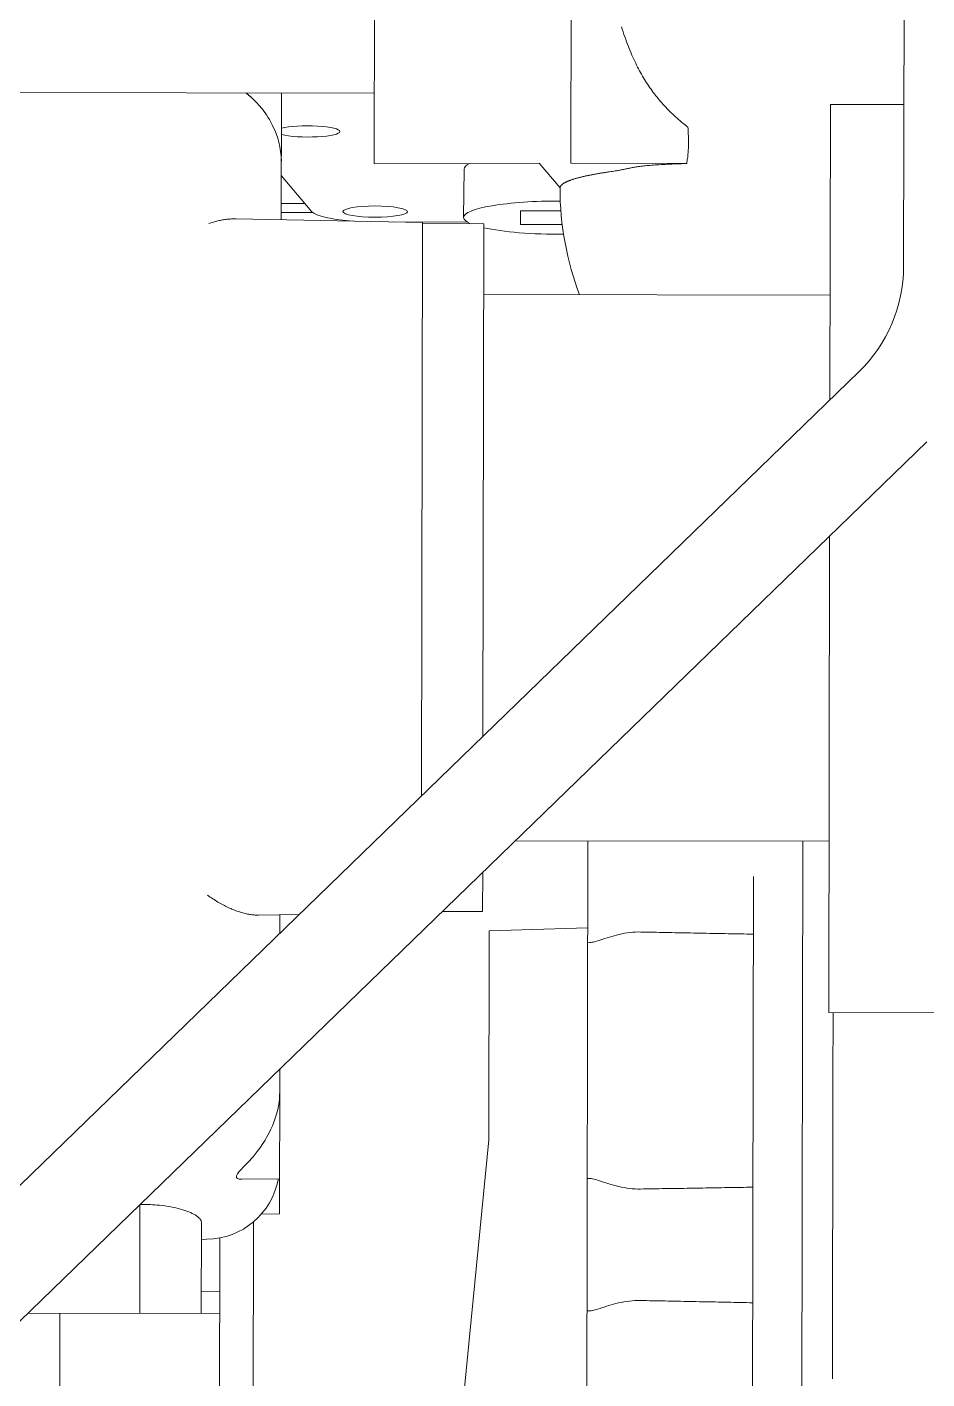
# Model space of a CAD drawing. Extents: x 766778 to 845620, y 133762 to 209800.
# Drawn here: x 786334 to 786480.5, y 190364.5 to 190584.6 of the extents above; entities that cross this region are included whole.
import ezdxf

# ---------------------------------------------------------------- set-up
doc = ezdxf.new("R2010")
doc.units = 0
doc.header["$MEASUREMENT"] = 0
doc.layers.get('0').update_dxf_attribs({"color": 1, "linetype": 'CONTINUOUS'})
doc.layers.add('LA-4748_SHOWN', color=2, linetype='CONTINUOUS', lineweight=53)

# ---------------------------------------------------------------- blocks, each defined once
blk = doc.blocks.new('ENGINE')
at = {"layer": 'LA-4748_SHOWN', "color": 252, "lineweight": 5}
for p, q in [((945340.39, 205333.99), (945339.97, 205254)), ((945372.39, 205333.83), (945371.97, 205253.9)), ((945426.09, 205236.86), (945426.49, 205313.9)), ((945380.43, 205275.69), (945380.29, 205276.12)), ((945380.56, 205275.27), (945380.43, 205275.69)), ((945380.7, 205274.85), (945380.56, 205275.27)), ((945380.84, 205274.45), (945380.7, 205274.85)), ((945380.98, 205274.05), (945380.84, 205274.45)), ((945381.12, 205273.66), (945380.98, 205274.05)), ((945381.26, 205273.28), (945381.12, 205273.66)), ((945381.41, 205272.9), (945381.26, 205273.28)), ((945381.55, 205272.54), (945381.41, 205272.9)), ((945381.69, 205272.18), (945381.55, 205272.54)), ((945381.84, 205271.82), (945381.69, 205272.18)), ((945381.99, 205271.48), (945381.84, 205271.82)), ((945382.14, 205271.14), (945381.99, 205271.48)), ((945382.29, 205270.81), (945382.14, 205271.14)), ((945382.44, 205270.48), (945382.29, 205270.81)), ((945382.59, 205270.16), (945382.44, 205270.48)), ((945382.74, 205269.84), (945382.59, 205270.16)), ((945382.9, 205269.53), (945382.74, 205269.84)), ((945383.05, 205269.23), (945382.9, 205269.53)), ((945383.21, 205268.93), (945383.05, 205269.23)), ((945383.37, 205268.64), (945383.21, 205268.93)), ((945383.53, 205268.35), (945383.37, 205268.64)), ((945383.69, 205268.06), (945383.53, 205268.35)), ((945383.86, 205267.78), (945383.69, 205268.06)), ((945384.03, 205267.51), (945383.86, 205267.78)), ((945384.19, 205267.23), (945384.03, 205267.51)), ((945384.36, 205266.96), (945384.19, 205267.23)), ((945384.54, 205266.7), (945384.36, 205266.96)), ((945384.71, 205266.43), (945384.54, 205266.7)), ((945384.89, 205266.17), (945384.71, 205266.43)), ((945385.07, 205265.92), (945384.89, 205266.17)), ((945240.43, 205265.94), (945340.03, 205265.42)), ((945319.13, 205265.53), (945319.18, 205265.49)), ((945319.18, 205265.49), (945319.23, 205265.46)), ((945319.23, 205265.46), (945319.27, 205265.42)), ((945319.27, 205265.42), (945319.32, 205265.38)), ((945319.32, 205265.38), (945319.36, 205265.34)), ((945319.36, 205265.34), (945319.41, 205265.3)), ((945319.41, 205265.3), (945319.46, 205265.26)), ((945319.46, 205265.26), (945319.51, 205265.23)), ((945319.51, 205265.23), (945319.55, 205265.19)), ((945319.55, 205265.19), (945319.6, 205265.14)), ((945319.6, 205265.14), (945319.65, 205265.1)), ((945319.65, 205265.1), (945319.7, 205265.06)), ((945319.7, 205265.06), (945319.75, 205265.02)), ((945319.75, 205265.02), (945319.8, 205264.98)), ((945319.8, 205264.98), (945319.84, 205264.94)), ((945319.84, 205264.94), (945319.89, 205264.89)), ((945319.89, 205264.89), (945319.94, 205264.85)), ((945319.94, 205264.85), (945319.99, 205264.81)), ((945319.99, 205264.81), (945320.04, 205264.76)), ((945320.04, 205264.76), (945320.09, 205264.72)), ((945320.09, 205264.72), (945320.14, 205264.67)), ((945320.14, 205264.67), (945320.19, 205264.62)), ((945320.19, 205264.62), (945320.24, 205264.58)), ((945320.24, 205264.58), (945320.29, 205264.53)), ((945320.29, 205264.53), (945320.45, 205264.37)), ((945320.45, 205264.37), (945320.62, 205264.2)), ((945320.62, 205264.2), (945320.8, 205264.02)), ((945320.8, 205264.02), (945320.98, 205263.82)), ((945320.98, 205263.82), (945321.17, 205263.61)), ((945324.79, 205244.87), (945324.89, 205265.5)), ((945385.25, 205265.66), (945385.07, 205265.92)), ((945385.44, 205265.41), (945385.25, 205265.66)), ((945385.63, 205265.16), (945385.44, 205265.41)), ((945385.82, 205264.91), (945385.63, 205265.16)), ((945386.01, 205264.66), (945385.82, 205264.91)), ((945386.21, 205264.42), (945386.01, 205264.66)), ((945386.41, 205264.17), (945386.21, 205264.42)), ((945386.62, 205263.93), (945386.41, 205264.17)), ((945386.82, 205263.69), (945386.62, 205263.93)), ((945321.17, 205263.61), (945321.37, 205263.38)), ((945321.37, 205263.38), (945321.58, 205263.13)), ((945321.58, 205263.13), (945321.79, 205262.87)), ((945321.79, 205262.87), (945322, 205262.58)), ((945322, 205262.58), (945322.22, 205262.27)), ((945322.22, 205262.27), (945322.45, 205261.95)), ((945322.45, 205261.95), (945322.68, 205261.59)), ((945322.68, 205261.59), (945322.91, 205261.21)), ((945387.03, 205263.45), (945386.82, 205263.69)), ((945387.25, 205263.21), (945387.03, 205263.45)), ((945387.47, 205262.97), (945387.25, 205263.21)), ((945387.68, 205262.74), (945387.47, 205262.97)), ((945387.91, 205262.51), (945387.68, 205262.74)), ((945388.13, 205262.28), (945387.91, 205262.51)), ((945388.36, 205262.06), (945388.13, 205262.28)), ((945388.59, 205261.83), (945388.36, 205262.06)), ((945388.82, 205261.61), (945388.59, 205261.83)), ((945389.06, 205261.4), (945388.82, 205261.61)), ((945414.01, 205215.22), (945414.26, 205263.35)), ((945426.22, 205263.29), (945414.26, 205263.35)), ((945322.91, 205261.21), (945323.14, 205260.79)), ((945323.14, 205260.79), (945323.37, 205260.35)), ((945323.37, 205260.35), (945323.6, 205259.87)), ((945323.6, 205259.87), (945323.83, 205259.35)), ((945389.3, 205261.18), (945389.06, 205261.4)), ((945389.54, 205260.97), (945389.3, 205261.18)), ((945389.78, 205260.76), (945389.54, 205260.97)), ((945390.03, 205260.55), (945389.78, 205260.76)), ((945390.28, 205260.34), (945390.03, 205260.55)), ((945390.54, 205260.13), (945390.28, 205260.34)), ((945390.79, 205259.93), (945390.54, 205260.13)), ((945391.05, 205259.72), (945390.79, 205259.93)), ((945391.08, 205259.43), (945391.05, 205259.72)), ((945391.09, 205259.15), (945391.08, 205259.43)), ((945323.83, 205259.35), (945324.05, 205258.78)), ((945324.05, 205258.78), (945324.26, 205258.16)), ((945324.26, 205258.16), (945324.45, 205257.49)), ((945324.45, 205257.49), (945324.61, 205256.77)), ((945391.11, 205258.87), (945391.09, 205259.15)), ((945391.12, 205258.6), (945391.11, 205258.87)), ((945391.14, 205258.33), (945391.12, 205258.6)), ((945391.14, 205258.06), (945391.14, 205258.33)), ((945391.15, 205257.79), (945391.14, 205258.06)), ((945391.15, 205257.53), (945391.15, 205257.79)), ((945391.15, 205257.27), (945391.15, 205257.53)), ((945391.15, 205257.01), (945391.15, 205257.27)), ((945324.61, 205256.77), (945324.73, 205256.01)), ((945324.73, 205256.01), (945324.81, 205255.21)), ((945324.81, 205255.21), (945324.84, 205254.39)), ((945391, 205254.86), (945391.03, 205255.08)), ((945391.03, 205255.08), (945391.05, 205255.31)), ((945391.05, 205255.31), (945391.07, 205255.54)), ((945391.07, 205255.54), (945391.09, 205255.77)), ((945391.09, 205255.77), (945391.11, 205256.01)), ((945391.11, 205256.01), (945391.12, 205256.26)), ((945391.12, 205256.26), (945391.13, 205256.5)), ((945391.13, 205256.5), (945391.14, 205256.75)), ((945391.14, 205256.75), (945391.15, 205257.01)), ((945366.9, 205253.85), (945339.97, 205254)), ((945354.6, 205253.03), (945354.48, 205245.15)), ((945370.2, 205249.9), (945366.83, 205253.93)), ((945390.84, 205253.81), (945371.97, 205253.9)), ((945379.75, 205252.73), (945379.93, 205252.76)), ((945379.93, 205252.76), (945380.1, 205252.79)), ((945380.1, 205252.79), (945380.26, 205252.83)), ((945380.26, 205252.83), (945380.42, 205252.86)), ((945380.42, 205252.86), (945380.58, 205252.89)), ((945380.58, 205252.89), (945380.74, 205252.92)), ((945380.74, 205252.92), (945380.89, 205252.95)), ((945380.89, 205252.95), (945381.04, 205252.98)), ((945381.04, 205252.98), (945381.19, 205253.01)), ((945381.19, 205253.01), (945381.34, 205253.04)), ((945381.34, 205253.04), (945381.49, 205253.07)), ((945381.49, 205253.07), (945381.64, 205253.1)), ((945381.64, 205253.1), (945381.8, 205253.13)), ((945381.8, 205253.13), (945381.95, 205253.16)), ((945381.95, 205253.16), (945382.12, 205253.19)), ((945382.12, 205253.19), (945382.28, 205253.22)), ((945382.28, 205253.22), (945382.45, 205253.24)), ((945382.45, 205253.24), (945382.63, 205253.27)), ((945382.63, 205253.27), (945382.82, 205253.3)), ((945382.82, 205253.3), (945383.01, 205253.33)), ((945383.01, 205253.33), (945383.21, 205253.35)), ((945383.21, 205253.35), (945383.42, 205253.38)), ((945383.42, 205253.38), (945383.64, 205253.4)), ((945383.64, 205253.4), (945383.86, 205253.43)), ((945383.86, 205253.43), (945384.1, 205253.45)), ((945384.1, 205253.45), (945384.34, 205253.48)), ((945384.34, 205253.48), (945384.6, 205253.5)), ((945384.6, 205253.5), (945384.86, 205253.52)), ((945384.86, 205253.52), (945385.14, 205253.55)), ((945385.14, 205253.55), (945385.42, 205253.57)), ((945385.42, 205253.57), (945385.71, 205253.59)), ((945385.71, 205253.59), (945386.02, 205253.61)), ((945386.02, 205253.61), (945386.33, 205253.63)), ((945386.33, 205253.63), (945386.66, 205253.65)), ((945386.66, 205253.65), (945386.99, 205253.67)), ((945386.99, 205253.67), (945387.33, 205253.68)), ((945387.33, 205253.68), (945387.68, 205253.7)), ((945387.68, 205253.7), (945388.04, 205253.71)), ((945388.04, 205253.71), (945388.41, 205253.73)), ((945388.41, 205253.73), (945388.79, 205253.74)), ((945388.79, 205253.74), (945389.18, 205253.76)), ((945389.18, 205253.76), (945389.58, 205253.77)), ((945389.58, 205253.77), (945389.99, 205253.78)), ((945389.99, 205253.78), (945390.41, 205253.79)), ((945390.41, 205253.79), (945390.84, 205253.81)), ((945390.84, 205253.81), (945390.87, 205254.01)), ((945390.87, 205254.01), (945390.91, 205254.22)), ((945390.91, 205254.22), (945390.94, 205254.43)), ((945390.94, 205254.43), (945390.97, 205254.64)), ((945390.97, 205254.64), (945391, 205254.86)), ((945324.82, 205252.06), (945329.49, 205246.48)), ((945370.64, 205250.54), (945370.69, 205250.58)), ((945370.69, 205250.58), (945370.74, 205250.61)), ((945370.74, 205250.61), (945370.79, 205250.64)), ((945370.79, 205250.64), (945370.84, 205250.68)), ((945370.84, 205250.68), (945370.9, 205250.71)), ((945370.9, 205250.71), (945370.96, 205250.74)), ((945370.96, 205250.74), (945371.02, 205250.78)), ((945371.02, 205250.78), (945371.08, 205250.81)), ((945371.08, 205250.81), (945371.15, 205250.84)), ((945371.15, 205250.84), (945371.22, 205250.88)), ((945371.22, 205250.88), (945371.29, 205250.91)), ((945371.29, 205250.91), (945371.36, 205250.94)), ((945371.36, 205250.94), (945371.43, 205250.97)), ((945371.43, 205250.97), (945371.51, 205251)), ((945371.51, 205251), (945371.59, 205251.04)), ((945371.59, 205251.04), (945371.67, 205251.07)), ((945371.67, 205251.07), (945371.75, 205251.1)), ((945371.75, 205251.1), (945371.83, 205251.13)), ((945371.83, 205251.13), (945371.92, 205251.16)), ((945371.92, 205251.16), (945372, 205251.19)), ((945372, 205251.19), (945372.09, 205251.22)), ((945372.09, 205251.22), (945372.18, 205251.25)), ((945372.18, 205251.25), (945372.28, 205251.28)), ((945372.28, 205251.28), (945372.37, 205251.31)), ((945372.37, 205251.31), (945372.47, 205251.34)), ((945372.47, 205251.34), (945372.57, 205251.37)), ((945372.57, 205251.37), (945372.67, 205251.4)), ((945372.67, 205251.4), (945372.77, 205251.43)), ((945372.77, 205251.43), (945372.87, 205251.46)), ((945372.87, 205251.46), (945372.98, 205251.49)), ((945372.98, 205251.49), (945373.08, 205251.52)), ((945373.08, 205251.52), (945373.19, 205251.55)), ((945373.19, 205251.55), (945373.3, 205251.58)), ((945373.3, 205251.58), (945373.42, 205251.61)), ((945373.42, 205251.61), (945373.53, 205251.63)), ((945373.53, 205251.63), (945373.64, 205251.66)), ((945373.64, 205251.66), (945373.76, 205251.69)), ((945373.76, 205251.69), (945373.88, 205251.72)), ((945373.88, 205251.72), (945374, 205251.75)), ((945374, 205251.75), (945374.12, 205251.77)), ((945374.12, 205251.77), (945374.24, 205251.8)), ((945374.24, 205251.8), (945374.37, 205251.83)), ((945374.37, 205251.83), (945374.49, 205251.85)), ((945374.49, 205251.85), (945374.62, 205251.88)), ((945374.62, 205251.88), (945374.75, 205251.91)), ((945374.75, 205251.91), (945374.88, 205251.93)), ((945374.88, 205251.93), (945375.01, 205251.96)), ((945375.01, 205251.96), (945375.15, 205251.98)), ((945375.15, 205251.98), (945375.28, 205252.01)), ((945375.28, 205252.01), (945375.42, 205252.04)), ((945375.42, 205252.04), (945375.56, 205252.06)), ((945375.56, 205252.06), (945375.7, 205252.09)), ((945375.7, 205252.09), (945375.84, 205252.11)), ((945375.84, 205252.11), (945375.98, 205252.14)), ((945375.98, 205252.14), (945376.12, 205252.16)), ((945376.12, 205252.16), (945376.27, 205252.19)), ((945376.27, 205252.19), (945376.41, 205252.21)), ((945376.41, 205252.21), (945376.56, 205252.23)), ((945376.56, 205252.23), (945376.71, 205252.26)), ((945376.71, 205252.26), (945376.86, 205252.28)), ((945376.86, 205252.28), (945377.01, 205252.31)), ((945377.01, 205252.31), (945377.16, 205252.33)), ((945377.16, 205252.33), (945377.32, 205252.35)), ((945377.32, 205252.35), (945377.47, 205252.38)), ((945377.47, 205252.38), (945377.63, 205252.4)), ((945377.63, 205252.4), (945377.78, 205252.42)), ((945377.78, 205252.42), (945377.94, 205252.44)), ((945377.94, 205252.44), (945378.1, 205252.47)), ((945378.1, 205252.47), (945378.27, 205252.49)), ((945378.27, 205252.49), (945378.51, 205252.52)), ((945378.51, 205252.52), (945378.74, 205252.56)), ((945378.74, 205252.56), (945378.97, 205252.59)), ((945378.97, 205252.59), (945379.18, 205252.63)), ((945379.18, 205252.63), (945379.38, 205252.66)), ((945379.38, 205252.66), (945379.57, 205252.69)), ((945379.57, 205252.69), (945379.75, 205252.73)), ((945370.2, 205249.93), (945370.21, 205249.97)), ((945370.2, 205249.9), (945370.2, 205249.93)), ((945370.21, 205248.77), (945370.2, 205249.9)), ((945370.21, 205249.97), (945370.22, 205250.01)), ((945370.24, 205247.64), (945370.21, 205248.77)), ((945370.22, 205250.01), (945370.23, 205250.05)), ((945370.23, 205250.05), (945370.24, 205250.08)), ((945370.24, 205250.08), (945370.25, 205250.12)), ((945370.25, 205250.12), (945370.27, 205250.15)), ((945370.27, 205250.15), (945370.29, 205250.19)), ((945370.29, 205250.19), (945370.32, 205250.23)), ((945370.32, 205250.23), (945370.34, 205250.26)), ((945370.34, 205250.26), (945370.37, 205250.3)), ((945370.37, 205250.3), (945370.4, 205250.33)), ((945370.4, 205250.33), (945370.44, 205250.37)), ((945370.44, 205250.37), (945370.47, 205250.4)), ((945370.47, 205250.4), (945370.51, 205250.44)), ((945370.51, 205250.44), (945370.55, 205250.47)), ((945370.55, 205250.47), (945370.59, 205250.51)), ((945370.59, 205250.51), (945370.64, 205250.54)), ((945328.64, 205247.49), (945324.8, 205247.51)), ((945329.64, 205246.31), (945329.49, 205246.48)), ((945329.8, 205246.16), (945329.64, 205246.31)), ((945330.11, 205245.93), (945329.8, 205246.16)), ((945363.73, 205246.2), (945363.72, 205243.99)), ((945370.33, 205246.17), (945363.73, 205246.2)), ((945370.3, 205246.51), (945370.24, 205247.64)), ((945370.39, 205245.39), (945370.3, 205246.51)), ((945313.18, 205244.37), (945312.99, 205244.3)), ((945313.36, 205244.43), (945313.18, 205244.37)), ((945313.55, 205244.48), (945313.36, 205244.43)), ((945313.73, 205244.54), (945313.55, 205244.48)), ((945313.92, 205244.59), (945313.73, 205244.54)), ((945314.11, 205244.64), (945313.92, 205244.59)), ((945314.29, 205244.69), (945314.11, 205244.64)), ((945314.48, 205244.73), (945314.29, 205244.69)), ((945314.66, 205244.77), (945314.48, 205244.73)), ((945314.84, 205244.81), (945314.66, 205244.77)), ((945315.03, 205244.85), (945314.84, 205244.81)), ((945315.21, 205244.88), (945315.03, 205244.85)), ((945315.4, 205244.91), (945315.21, 205244.88)), ((945315.58, 205244.93), (945315.4, 205244.91)), ((945315.76, 205244.96), (945315.58, 205244.93)), ((945315.94, 205244.98), (945315.76, 205244.96)), ((945316.13, 205245), (945315.94, 205244.98)), ((945316.31, 205245.01), (945316.13, 205245)), ((945316.49, 205245.02), (945316.31, 205245.01)), ((945316.67, 205245.03), (945316.49, 205245.02)), ((945316.85, 205245.04), (945316.67, 205245.03)), ((945317.03, 205245.04), (945316.85, 205245.04)), ((945317.2, 205245.04), (945317.03, 205245.04)), ((945317.38, 205245.04), (945317.2, 205245.04)), ((945347.78, 205244.35), (945317.38, 205245.04)), ((945329.96, 205246.05), (945324.79, 205246.08)), ((945330.43, 205245.76), (945330.11, 205245.93)), ((945330.77, 205245.62), (945330.43, 205245.76)), ((945331.12, 205245.5), (945330.77, 205245.62)), ((945331.49, 205245.38), (945331.12, 205245.5)), ((945331.88, 205245.27), (945331.49, 205245.38)), ((945332.31, 205245.17), (945331.88, 205245.27)), ((945332.76, 205245.08), (945332.31, 205245.17)), ((945333.23, 205244.99), (945332.76, 205245.08)), ((945333.73, 205244.91), (945333.23, 205244.99)), ((945334.26, 205244.83), (945333.73, 205244.91)), ((945334.81, 205244.77), (945334.26, 205244.83)), ((945335.37, 205244.71), (945334.81, 205244.77)), ((945335.96, 205244.65), (945335.37, 205244.71)), ((945336.56, 205244.6), (945335.96, 205244.65)), ((945343.02, 205244.46), (945355.09, 205244.39)), ((945347.78, 205244.35), (945347.29, 205151)), ((945357.78, 205244.12), (945347.78, 205244.17)), ((945357.78, 205244.12), (945357.34, 205160.67)), ((945363.72, 205243.99), (945370.54, 205243.96)), ((945370.5, 205244.27), (945370.39, 205245.39)), ((945370.64, 205243.15), (945370.5, 205244.27)), ((945370.81, 205242.04), (945370.64, 205243.15)), ((945370.99, 205240.94), (945370.81, 205242.04)), ((945371.21, 205239.85), (945370.99, 205240.94)), ((945371.44, 205238.77), (945371.21, 205239.85)), ((945371.7, 205237.69), (945371.44, 205238.77)), ((945371.99, 205236.63), (945371.7, 205237.69)), ((945372.29, 205235.57), (945371.99, 205236.63)), ((945372.62, 205234.53), (945372.29, 205235.57)), ((945425.95, 205234.48), (945426.05, 205235.67)), ((945426.05, 205235.67), (945426.09, 205236.86)), ((945372.96, 205233.5), (945372.62, 205234.53)), ((945373.33, 205232.49), (945372.96, 205233.5)), ((945425.59, 205232.13), (945425.8, 205233.3)), ((945425.8, 205233.3), (945425.95, 205234.48)), ((945357.72, 205232.57), (945414.1, 205232.28)), ((945424.99, 205229.83), (945425.32, 205230.97)), ((945425.32, 205230.97), (945425.59, 205232.13)), ((945424.16, 205227.6), (945424.6, 205228.7)), ((945424.6, 205228.7), (945424.99, 205229.83)), ((945423.12, 205225.46), (945423.66, 205226.52)), ((945423.66, 205226.52), (945424.16, 205227.6)), ((945421.86, 205223.44), (945422.51, 205224.44)), ((945422.51, 205224.44), (945423.12, 205225.46)), ((945420.42, 205221.56), (945421.16, 205222.48)), ((945421.16, 205222.48), (945421.86, 205223.44)), ((945255.74, 205062.86), (945418.79, 205219.82)), ((945418.79, 205219.82), (945419.62, 205220.67)), ((945419.62, 205220.67), (945420.42, 205221.56)), ((945266.75, 205051.42), (945429.8, 205208.38)), ((945413.49, 205115.49), (945413.89, 205193.07)), ((945362.56, 205143.65), (945413.63, 205143.38)), ((945373.67, 205015.91), (945374.34, 205143.58)), ((945408.86, 205051.46), (945409.34, 205143.4)), ((945357.23, 205138.52), (945357.19, 205132.12)), ((945400.67, 205016.23), (945401.31, 205137.69)), ((945312.42, 205134.95), (945312.63, 205134.8)), ((945312.63, 205134.8), (945312.84, 205134.65)), ((945312.84, 205134.65), (945313.05, 205134.51)), ((945313.05, 205134.51), (945313.26, 205134.36)), ((945313.26, 205134.36), (945313.47, 205134.23)), ((945313.47, 205134.23), (945313.68, 205134.09)), ((945313.68, 205134.09), (945313.89, 205133.96)), ((945313.89, 205133.96), (945314.1, 205133.83)), ((945314.1, 205133.83), (945314.31, 205133.71)), ((945314.31, 205133.71), (945314.52, 205133.59)), ((945314.52, 205133.59), (945314.73, 205133.47)), ((945314.73, 205133.47), (945314.93, 205133.36)), ((945314.93, 205133.36), (945315.14, 205133.25)), ((945315.14, 205133.25), (945315.35, 205133.14)), ((945315.35, 205133.14), (945315.56, 205133.04)), ((945315.56, 205133.04), (945315.76, 205132.94)), ((945315.76, 205132.94), (945315.97, 205132.84)), ((945315.97, 205132.84), (945316.17, 205132.75)), ((945316.17, 205132.75), (945316.38, 205132.66)), ((945316.38, 205132.66), (945316.58, 205132.58)), ((945316.58, 205132.58), (945316.78, 205132.5)), ((945316.78, 205132.5), (945316.98, 205132.42)), ((945316.98, 205132.42), (945317.18, 205132.35)), ((945317.18, 205132.35), (945317.38, 205132.28)), ((945317.38, 205132.28), (945317.58, 205132.21)), ((945317.58, 205132.21), (945317.77, 205132.15)), ((945317.77, 205132.15), (945317.97, 205132.09)), ((945317.97, 205132.09), (945318.16, 205132.03)), ((945318.16, 205132.03), (945318.35, 205131.98)), ((945318.35, 205131.98), (945318.54, 205131.94)), ((945318.54, 205131.94), (945318.73, 205131.89)), ((945318.73, 205131.89), (945318.92, 205131.85)), ((945318.92, 205131.85), (945319.11, 205131.82)), ((945319.11, 205131.82), (945319.29, 205131.79)), ((945319.29, 205131.79), (945319.47, 205131.76)), ((945319.47, 205131.76), (945319.65, 205131.74)), ((945319.65, 205131.74), (945319.83, 205131.72)), ((945319.83, 205131.72), (945320.01, 205131.7)), ((945320.01, 205131.7), (945320.18, 205131.69)), ((945320.18, 205131.69), (945320.35, 205131.68)), ((945327.31, 205131.76), (945320.67, 205131.68)), ((945324.19, 205131.72), (945324.18, 205128.74)), ((945357.19, 205132.12), (945350.62, 205132.16)), ((945320.35, 205131.68), (945320.52, 205131.68)), ((945320.52, 205131.68), (945320.69, 205131.68)), ((945358.27, 205128.96), (945358.09, 205094.96)), ((945358.27, 205128.96), (945374.27, 205129.43)), ((945375.86, 205127.28), (945376.14, 205127.37)), ((945376.14, 205127.37), (945376.44, 205127.46)), ((945376.44, 205127.46), (945376.76, 205127.57)), ((945376.76, 205127.57), (945377.09, 205127.67)), ((945377.09, 205127.67), (945377.45, 205127.79)), ((945377.45, 205127.79), (945377.81, 205127.9)), ((945377.81, 205127.9), (945378.19, 205128.01)), ((945378.19, 205128.01), (945378.59, 205128.12)), ((945378.59, 205128.12), (945378.99, 205128.23)), ((945378.99, 205128.23), (945379.41, 205128.33)), ((945379.41, 205128.33), (945379.85, 205128.42)), ((945379.85, 205128.42), (945380.29, 205128.51)), ((945380.29, 205128.51), (945380.73, 205128.58)), ((945380.73, 205128.58), (945381.18, 205128.63)), ((945381.18, 205128.63), (945381.62, 205128.68)), ((945381.62, 205128.68), (945382.07, 205128.7)), ((945382.07, 205128.7), (945382.51, 205128.72)), ((945382.51, 205128.72), (945382.95, 205128.71)), ((945382.95, 205128.71), (945383.46, 205128.7)), ((945383.46, 205128.7), (945383.96, 205128.69)), ((945383.96, 205128.69), (945384.47, 205128.68)), ((945384.47, 205128.68), (945384.97, 205128.67)), ((945384.97, 205128.67), (945385.48, 205128.65)), ((945385.48, 205128.65), (945385.98, 205128.64)), ((945385.98, 205128.64), (945386.49, 205128.63)), ((945386.49, 205128.63), (945386.99, 205128.62)), ((945386.99, 205128.62), (945387.5, 205128.61)), ((945387.5, 205128.61), (945388.01, 205128.6)), ((945388.01, 205128.6), (945388.51, 205128.58)), ((945388.51, 205128.58), (945389.02, 205128.57)), ((945389.02, 205128.57), (945389.53, 205128.56)), ((945389.53, 205128.56), (945390.54, 205128.54)), ((945390.54, 205128.54), (945391.05, 205128.53)), ((945391.05, 205128.53), (945391.56, 205128.51)), ((945391.56, 205128.51), (945392.07, 205128.5)), ((945392.07, 205128.5), (945392.58, 205128.49)), ((945392.58, 205128.49), (945393.09, 205128.48)), ((945393.09, 205128.48), (945393.6, 205128.47)), ((945393.6, 205128.47), (945394.11, 205128.45)), ((945394.11, 205128.45), (945394.62, 205128.44)), ((945394.62, 205128.44), (945395.13, 205128.43)), ((945395.13, 205128.43), (945395.64, 205128.42)), ((945395.64, 205128.42), (945396.15, 205128.41)), ((945396.15, 205128.41), (945396.66, 205128.4)), ((945396.66, 205128.4), (945397.17, 205128.38)), ((945397.17, 205128.38), (945397.68, 205128.37)), ((945397.68, 205128.37), (945398.19, 205128.36)), ((945398.19, 205128.36), (945399.21, 205128.34)), ((945399.21, 205128.34), (945399.73, 205128.33)), ((945399.73, 205128.33), (945400.24, 205128.31)), ((945400.24, 205128.31), (945400.75, 205128.3)), ((945400.75, 205128.3), (945401.26, 205128.29)), ((945374.26, 205127.06), (945374.65, 205127.04)), ((945374.65, 205127.04), (945374.8, 205127.04)), ((945374.8, 205127.04), (945374.97, 205127.06)), ((945374.97, 205127.06), (945375.16, 205127.1)), ((945375.16, 205127.1), (945375.37, 205127.14)), ((945375.37, 205127.14), (945375.6, 205127.21)), ((945375.6, 205127.21), (945375.86, 205127.28)), ((945438.49, 205115.35), (945413.49, 205115.49)), ((945414.14, 205104.62), (945414.2, 205115.48)), ((945323.93, 205083.03), (945324.06, 205106.59)), ((945413.88, 205055.83), (945414.14, 205104.62)), ((945324, 205101.69), (945323.89, 205100.84)), ((945324.04, 205102.57), (945324, 205101.69)), ((945323.54, 205099.28), (945323.32, 205098.58)), ((945323.73, 205100.03), (945323.54, 205099.28)), ((945323.89, 205100.84), (945323.73, 205100.03)), ((945322.6, 205096.82), (945322.36, 205096.32)), ((945322.85, 205097.36), (945322.6, 205096.82)), ((945323.09, 205097.95), (945322.85, 205097.36)), ((945323.32, 205098.58), (945323.09, 205097.95)), ((945321.19, 205094.35), (945320.98, 205094.03)), ((945321.41, 205094.68), (945321.19, 205094.35)), ((945321.64, 205095.04), (945321.41, 205094.68)), ((945321.87, 205095.44), (945321.64, 205095.04)), ((945322.11, 205095.86), (945321.87, 205095.44)), ((945322.36, 205096.32), (945322.11, 205095.86)), ((945348.66, 205003.05), (945358.09, 205094.96)), ((945319.54, 205092.18), (945319.39, 205092.01)), ((945319.69, 205092.35), (945319.54, 205092.18)), ((945319.84, 205092.54), (945319.69, 205092.35)), ((945320.01, 205092.74), (945319.84, 205092.54)), ((945320.19, 205092.96), (945320.01, 205092.74)), ((945320.37, 205093.2), (945320.19, 205092.96)), ((945320.57, 205093.46), (945320.37, 205093.2)), ((945320.77, 205093.74), (945320.57, 205093.46)), ((945320.98, 205094.03), (945320.77, 205093.74)), ((945317.24, 205089.72), (945317.37, 205089.87)), ((945317.37, 205089.87), (945317.51, 205090.03)), ((945317.51, 205090.03), (945317.67, 205090.21)), ((945317.67, 205090.21), (945317.84, 205090.39)), ((945317.84, 205090.39), (945318.03, 205090.58)), ((945318.03, 205090.58), (945318.23, 205090.79)), ((945318.23, 205090.79), (945318.45, 205091.01)), ((945318.45, 205091.01), (945318.67, 205091.24)), ((945318.67, 205091.24), (945318.9, 205091.48)), ((945318.9, 205091.48), (945319.14, 205091.74)), ((945319.14, 205091.74), (945319.39, 205092.01)), ((945316.94, 205089.12), (945316.96, 205089.22)), ((945316.95, 205089.04), (945316.94, 205089.12)), ((945316.97, 205088.96), (945316.95, 205089.04)), ((945316.96, 205089.22), (945317, 205089.33)), ((945317.02, 205088.89), (945316.97, 205088.96)), ((945317, 205089.33), (945317.06, 205089.45)), ((945317.09, 205088.83), (945317.02, 205088.89)), ((945317.06, 205089.45), (945317.14, 205089.58)), ((945317.17, 205088.78), (945317.09, 205088.83)), ((945317.14, 205089.58), (945317.24, 205089.72)), ((945317.28, 205088.74), (945317.17, 205088.78)), ((945317.4, 205088.71), (945317.28, 205088.74)), ((945317.53, 205088.69), (945317.4, 205088.71)), ((945317.53, 205088.69), (945317.55, 205088.69)), ((945317.55, 205088.69), (945317.56, 205088.69)), ((945317.56, 205088.69), (945317.57, 205088.69)), ((945317.57, 205088.69), (945317.58, 205088.69)), ((945317.58, 205088.69), (945317.59, 205088.69)), ((945317.59, 205088.69), (945317.6, 205088.68)), ((945317.6, 205088.68), (945317.62, 205088.68)), ((945317.62, 205088.68), (945317.63, 205088.68)), ((945317.63, 205088.68), (945317.64, 205088.68)), ((945317.64, 205088.68), (945317.65, 205088.68)), ((945317.65, 205088.68), (945317.67, 205088.68)), ((945317.67, 205088.68), (945317.68, 205088.68)), ((945317.68, 205088.68), (945317.69, 205088.68)), ((945317.69, 205088.68), (945317.71, 205088.68)), ((945317.71, 205088.68), (945317.72, 205088.68)), ((945317.72, 205088.68), (945317.73, 205088.68)), ((945317.73, 205088.68), (945317.74, 205088.68)), ((945317.74, 205088.68), (945317.76, 205088.68)), ((945317.76, 205088.68), (945317.77, 205088.68)), ((945317.77, 205088.68), (945317.78, 205088.68)), ((945317.78, 205088.68), (945317.8, 205088.68)), ((945317.8, 205088.68), (945317.81, 205088.68)), ((945317.81, 205088.68), (945317.83, 205088.68)), ((945317.83, 205088.68), (945317.84, 205088.68)), ((945323.96, 205088.75), (945317.84, 205088.68)), ((945374.05, 205088.61), (945374.45, 205088.62)), ((945374.6, 205088.62), (945374.45, 205088.62)), ((945374.76, 205088.6), (945374.6, 205088.62)), ((945374.95, 205088.56), (945374.76, 205088.6)), ((945375.16, 205088.51), (945374.95, 205088.56)), ((945375.4, 205088.45), (945375.16, 205088.51)), ((945375.65, 205088.37), (945375.4, 205088.45)), ((945375.93, 205088.28), (945375.65, 205088.37)), ((945376.23, 205088.18), (945375.93, 205088.28)), ((945376.55, 205088.08), (945376.23, 205088.18)), ((945376.89, 205087.96), (945376.55, 205088.08)), ((945377.24, 205087.85), (945376.89, 205087.96)), ((945377.6, 205087.73), (945377.24, 205087.85)), ((945377.98, 205087.61), (945377.6, 205087.73)), ((945378.37, 205087.5), (945377.98, 205087.61)), ((945378.78, 205087.39), (945378.37, 205087.5)), ((945379.2, 205087.28), (945378.78, 205087.39)), ((945379.63, 205087.19), (945379.2, 205087.28)), ((945380.07, 205087.1), (945379.63, 205087.19)), ((945380.51, 205087.02), (945380.07, 205087.1)), ((945380.96, 205086.96), (945380.51, 205087.02)), ((945381.4, 205086.91), (945380.96, 205086.96)), ((945381.85, 205086.88), (945381.4, 205086.91)), ((945382.29, 205086.86), (945381.85, 205086.88)), ((945382.73, 205086.86), (945382.29, 205086.86)), ((945382.73, 205086.86), (945383.24, 205086.87)), ((945383.24, 205086.87), (945383.74, 205086.88)), ((945383.74, 205086.88), (945384.25, 205086.88)), ((945384.25, 205086.88), (945384.75, 205086.89)), ((945384.75, 205086.89), (945385.26, 205086.89)), ((945385.26, 205086.89), (945385.76, 205086.9)), ((945385.76, 205086.9), (945386.27, 205086.91)), ((945386.27, 205086.91), (945386.78, 205086.91)), ((945386.78, 205086.91), (945387.28, 205086.92)), ((945387.28, 205086.92), (945387.79, 205086.93)), ((945387.79, 205086.93), (945388.3, 205086.93)), ((945388.3, 205086.93), (945388.8, 205086.94)), ((945388.8, 205086.94), (945389.31, 205086.95)), ((945389.31, 205086.95), (945389.82, 205086.95)), ((945389.82, 205086.95), (945390.33, 205086.96)), ((945390.33, 205086.96), (945390.83, 205086.97)), ((945390.83, 205086.97), (945391.34, 205086.97)), ((945391.34, 205086.97), (945391.85, 205086.98)), ((945391.85, 205086.98), (945392.36, 205086.98)), ((945392.36, 205086.98), (945392.87, 205086.99)), ((945392.87, 205086.99), (945393.38, 205087)), ((945393.38, 205087), (945393.89, 205087)), ((945393.89, 205087), (945394.4, 205087.01)), ((945394.4, 205087.01), (945394.91, 205087.02)), ((945394.91, 205087.02), (945395.42, 205087.02)), ((945395.42, 205087.02), (945395.93, 205087.03)), ((945395.93, 205087.03), (945396.44, 205087.04)), ((945396.44, 205087.04), (945396.95, 205087.04)), ((945396.95, 205087.04), (945397.46, 205087.05)), ((945397.46, 205087.05), (945397.97, 205087.05)), ((945397.97, 205087.05), (945398.49, 205087.06)), ((945398.49, 205087.06), (945399, 205087.07)), ((945399, 205087.07), (945399.51, 205087.07)), ((945399.51, 205087.07), (945400.02, 205087.08)), ((945400.02, 205087.08), (945400.53, 205087.09)), ((945400.53, 205087.09), (945401.05, 205087.09)), ((945301.14, 205066.9), (945301.23, 205084.61)), ((945304.44, 205084.49), (945303.96, 205084.53)), ((945304.91, 205084.43), (945304.44, 205084.49)), ((945305.36, 205084.37), (945304.91, 205084.43)), ((945305.81, 205084.3), (945305.36, 205084.37)), ((945306.24, 205084.22), (945305.81, 205084.3)), ((945306.66, 205084.14), (945306.24, 205084.22)), ((945307.07, 205084.05), (945306.66, 205084.14)), ((945307.46, 205083.95), (945307.07, 205084.05)), ((945307.84, 205083.85), (945307.46, 205083.95)), ((945308.19, 205083.74), (945307.84, 205083.85)), ((945308.54, 205083.63), (945308.19, 205083.74)), ((945308.86, 205083.52), (945308.54, 205083.63)), ((945309.17, 205083.4), (945308.86, 205083.52)), ((945309.45, 205083.28), (945309.17, 205083.4)), ((945309.72, 205083.15), (945309.45, 205083.28)), ((945309.97, 205083.03), (945309.72, 205083.15)), ((945310.2, 205082.9), (945309.97, 205083.03)), ((945310.41, 205082.77), (945310.2, 205082.9)), ((945310.59, 205082.64), (945310.41, 205082.77)), ((945310.75, 205082.5), (945310.59, 205082.64)), ((945310.89, 205082.37), (945310.75, 205082.5)), ((945311.01, 205082.24), (945310.89, 205082.37)), ((945311.1, 205082.1), (945311.01, 205082.24)), ((945311.17, 205081.97), (945311.1, 205082.1)), ((945311.14, 205066.84), (945311.22, 205081.71)), ((945311.2, 205081.84), (945311.17, 205081.97)), ((945311.22, 205081.71), (945311.2, 205081.84)), ((945319.72, 205081.75), (945319.38, 205017.8)), ((945323.93, 205083.03), (945320.99, 205083)), ((945312.12, 205078.92), (945311.2, 205078.91)), ((945313.88, 205017.83), (945314.2, 205079.13)), ((945311.16, 205070.44), (945314.16, 205070.36)), ((945377.13, 205067.79), (945377.5, 205067.9)), ((945377.5, 205067.9), (945377.88, 205068.01)), ((945377.88, 205068.01), (945378.27, 205068.12)), ((945378.27, 205068.12), (945378.68, 205068.23)), ((945378.68, 205068.23), (945379.1, 205068.33)), ((945379.1, 205068.33), (945379.53, 205068.42)), ((945379.53, 205068.42), (945379.97, 205068.51)), ((945379.97, 205068.51), (945380.41, 205068.58)), ((945380.41, 205068.58), (945380.86, 205068.63)), ((945380.86, 205068.63), (945381.31, 205068.68)), ((945381.31, 205068.68), (945381.75, 205068.7)), ((945381.75, 205068.7), (945382.2, 205068.72)), ((945382.2, 205068.72), (945382.64, 205068.71)), ((945382.64, 205068.71), (945383.14, 205068.7)), ((945383.14, 205068.7), (945383.65, 205068.69)), ((945383.65, 205068.69), (945384.15, 205068.68)), ((945384.15, 205068.68), (945384.66, 205068.67)), ((945384.66, 205068.67), (945385.16, 205068.66)), ((945385.16, 205068.66), (945385.67, 205068.64)), ((945385.67, 205068.64), (945386.17, 205068.63)), ((945386.17, 205068.63), (945386.68, 205068.62)), ((945386.68, 205068.62), (945387.19, 205068.61)), ((945387.19, 205068.61), (945387.69, 205068.6)), ((945387.69, 205068.6), (945388.2, 205068.58)), ((945388.2, 205068.58), (945388.71, 205068.57)), ((945388.71, 205068.57), (945389.21, 205068.56)), ((945389.21, 205068.56), (945389.72, 205068.55)), ((945389.72, 205068.55), (945390.23, 205068.54)), ((945390.23, 205068.54), (945390.74, 205068.53)), ((945390.74, 205068.53), (945391.25, 205068.51)), ((945391.25, 205068.51), (945391.75, 205068.5)), ((945391.75, 205068.5), (945392.26, 205068.49)), ((945392.26, 205068.49), (945392.77, 205068.48)), ((945392.77, 205068.48), (945393.28, 205068.47)), ((945393.28, 205068.47), (945393.79, 205068.46)), ((945393.79, 205068.46), (945394.3, 205068.44)), ((945394.3, 205068.44), (945394.81, 205068.43)), ((945394.81, 205068.43), (945395.32, 205068.42)), ((945395.32, 205068.42), (945395.83, 205068.41)), ((945395.83, 205068.41), (945396.34, 205068.4)), ((945396.34, 205068.4), (945396.85, 205068.39)), ((945396.85, 205068.39), (945397.36, 205068.37)), ((945397.36, 205068.37), (945397.87, 205068.36)), ((945397.87, 205068.36), (945398.39, 205068.35)), ((945398.39, 205068.35), (945398.9, 205068.34)), ((945398.9, 205068.34), (945399.41, 205068.33)), ((945399.41, 205068.33), (945399.92, 205068.31)), ((945399.92, 205068.31), (945400.44, 205068.3)), ((945400.44, 205068.3), (945400.95, 205068.29)), ((945282.93, 205066.99), (945314.14, 205066.83)), ((945287.88, 205017.97), (945288.14, 205066.97)), ((945373.94, 205067.06), (945374.34, 205067.04)), ((945374.34, 205067.04), (945374.48, 205067.04)), ((945374.48, 205067.04), (945374.65, 205067.06)), ((945374.65, 205067.06), (945374.84, 205067.1)), ((945374.84, 205067.1), (945375.05, 205067.15)), ((945375.05, 205067.15), (945375.29, 205067.21)), ((945375.29, 205067.21), (945375.54, 205067.28)), ((945375.54, 205067.28), (945375.82, 205067.37)), ((945375.82, 205067.37), (945376.12, 205067.46)), ((945376.12, 205067.46), (945376.44, 205067.57)), ((945376.44, 205067.57), (945376.78, 205067.67)), ((945376.78, 205067.67), (945377.13, 205067.79))]:
    blk.add_line(p, q, dxfattribs=at)
blk.add_arc((945311.98, 205090.92), 12, 270.6986, 349.5671, dxfattribs=at)
for centre, major_axis, ratio, start_param, end_param in [((945329.15, 205259.24), (5.25, -0.03), 0.173648, 0, 2.527233), ((945329.15, 205259.24), (5.25, -0.03), 0.173648, 3.755952, 6.283185), ((945370.12, 205252.94), (-15.52, 0.08), 0.173648, 5.944712, 6.281581), ((945340.08, 205246.15), (-5.25, 0.03), 0.173648, 3.141593, 6.283185), ((945340.08, 205246.15), (5.25, -0.03), 0.173648, 3.141593, 6.283185), ((945370.08, 205245.06), (-15.59, 0.08), 0.173648, 4.702975, 6.283185), ((945370.08, 205245.06), (-15.59, 0.08), 0.173648, 0, 0.380846), ((945370.08, 205245.06), (-15.59, 0.08), 0.173648, 0.663124, 1.615146), ((945301.28, 205081.45), (9.38, 0.12), 0.339539, 1.276474, 1.568847)]:
    blk.add_ellipse(centre, major_axis=major_axis, ratio=ratio, start_param=start_param, end_param=end_param, dxfattribs=at)

msp = doc.modelspace()

# ---------------------------------------------------------------- block references
at = {"color": 7, "linetype": 'Continuous', "rotation": 0.1984573570547499}
msp.add_blockref('ENGINE', (-158232.80366, -17964.77499), dxfattribs=at)

doc.saveas('drawing.dxf')
